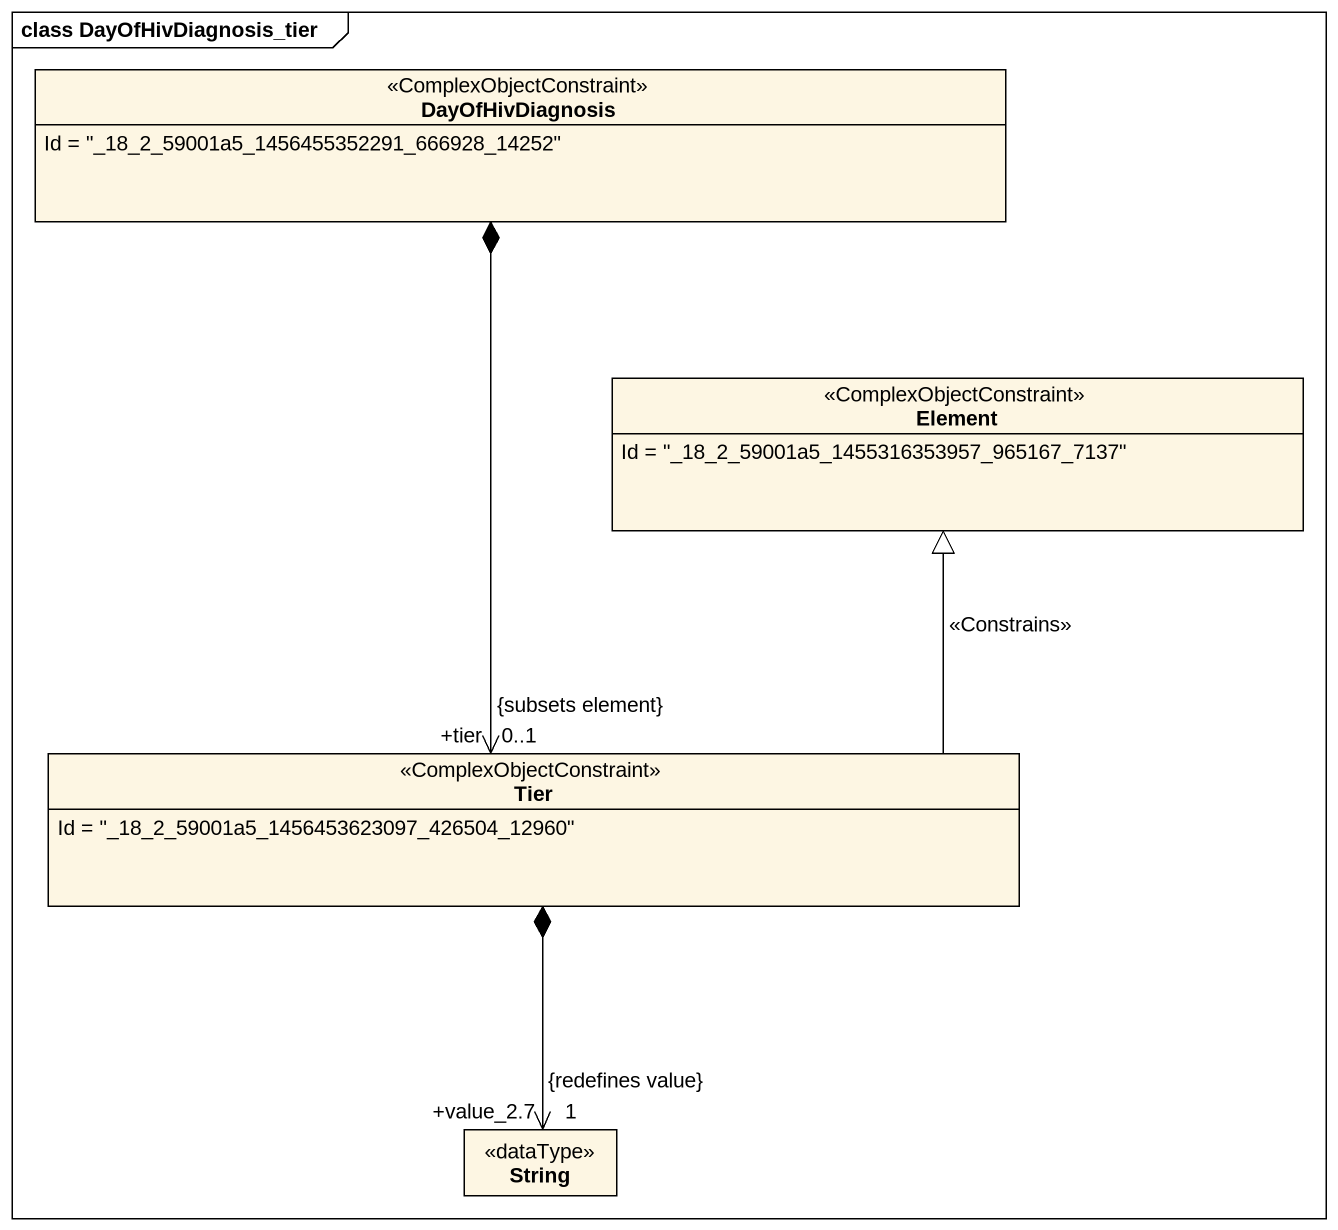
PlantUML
@startuml
mainframe class DayOfHivDiagnosis_tier
hide circle
hide empty members
class DayOfHivDiagnosis <<ComplexObjectConstraint>> {
  Id = "_18_2_59001a5_1456455352291_666928_14252"
}
class Element <<ComplexObjectConstraint>> {
  Id = "_18_2_59001a5_1455316353957_965167_7137"
}
class Tier <<ComplexObjectConstraint>> {
  Id = "_18_2_59001a5_1456453623097_426504_12960"
}
class String <<dataType>>
DayOfHivDiagnosis *--> "+tier\n0..1\n{subsets element}" Tier
Tier -up-|> Element : <<Constrains>>
Tier *--> "+value_2.7\n1\n{redefines value}" String
@enduml
